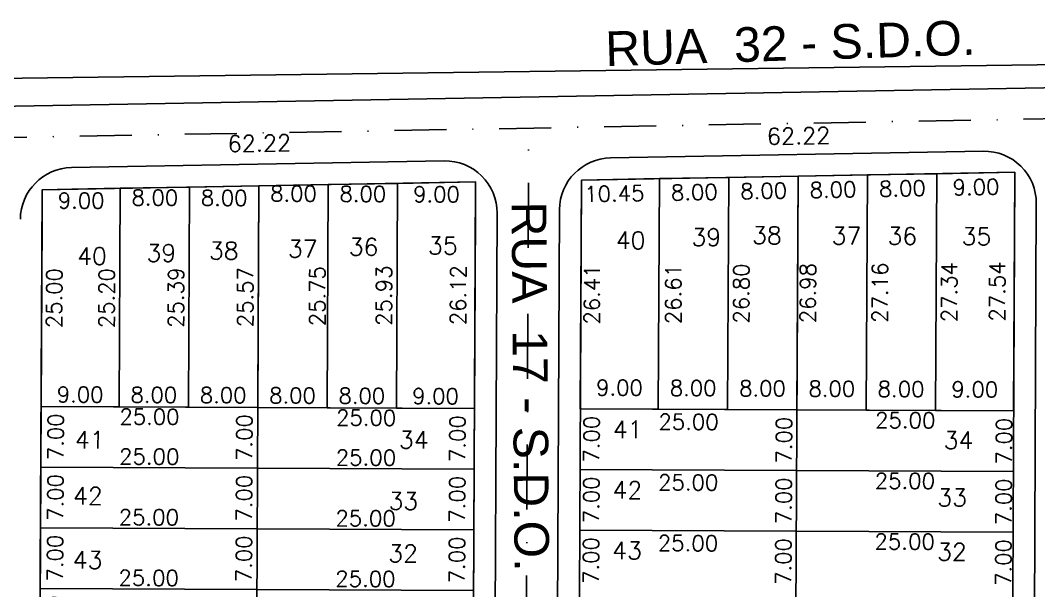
# Model space of a CAD drawing. Header units: millimetres. Extents: x -4430026 to 4783824, y 584 to 9593110.
# Drawn here: x 2615.9 to 2733.4, y 1906.4 to 1972.2 of the extents above; entities that cross this region are included whole.
import ezdxf
from ezdxf.enums import TextEntityAlignment as Align

# ---------------------------------------------------------------- set-up
doc = ezdxf.new("R2010")
doc.units = ezdxf.units.MM
doc.linetypes.add('DASHDOT', pattern=[1, 0.5, -0.25, 0, -0.25])
doc.linetypes.add('HIDDEN2', pattern=[0.1875, 0.125, -0.0625])
for name, color, linetype in [('boundary filipe', 6, 'Continuous'), ('BOUNDARY LOTES', 2, 'Continuous'), ('Calçada', 1, 'Continuous'), ('Cota', 8, 'Continuous'), ('COTAS', 8, 'Continuous'), ('Lotes', 2, 'Continuous'), ('Nomes de Ruas', 3, 'Continuous'), ('Numero de lotes', 5, 'Continuous'), ('POLIGONAL', 5, 'Continuous'), ('Projeção', 8, 'HIDDEN2'), ('QUADRA', 4, 'Continuous')]:
    doc.layers.add(name, color=color, linetype=linetype)
doc.styles.add('arcad1', font='romans.shx')
doc.styles.add('ARIAL', font='arial.ttf', dxfattribs={"height": 0.25})
doc.styles.add('ROMANS', font='romans.shx')
doc.dimstyles.new('BOLA100', dxfattribs={"dimscale": 0, "dimtxt": 1.9, "dimasz": 0.18, "dimexe": 0.18, "dimexo": 0.063, "dimgap": 0, "dimtad": 1, "dimzin": 4, "dimdsep": 46, "dimtxsty": 'ROMANS', "dimcen": 0.09, "dimse1": 1, "dimse2": 1, "dimsd1": 1, "dimsd2": 1, "dimclrt": 256, "dimaunit": 1, "dimadec": 4, "dimazin": 0, "dimtfac": 1.2, "dimtix": 1, "dimtmove": 2, "dimatfit": 3, "dimfxl": 1, "dimtvp": 2, "dimtolj": 1, "dimtzin": 4, "dimarcsym": 0})
doc.dimstyles.get("Standard").update_dxf_attribs({"dimtxt": 0.18, "dimasz": 0.18, "dimexe": 0.18, "dimexo": 0.0625, "dimgap": 0.09, "dimtad": 0, "dimtih": 1, "dimtoh": 1, "dimdec": 4, "dimzin": 0, "dimdsep": 46, "dimtxsty": 'Standard', "dimcen": 0.09, "dimadec": 0, "dimazin": 0, "dimtfac": 1, "dimtdec": 4, "dimtofl": 0, "dimtmove": 0, "dimatfit": 3, "dimfxl": 1, "dimtolj": 1, "dimtzin": 0, "dimarcsym": 0})

# ---------------------------------------------------------------- blocks, each defined once
blk = doc.blocks.new('*D14032')
at = {"layer": 'DEFPOINTS', "color": 0, "linetype": 'ByBlock'}
for p in [(2674.59, 1959.72), (2612.38, 1958.61), (2674.63, 1957.59)]:
    blk.add_point(p, dxfattribs=at)
at = {"layer": 'COTAS', "linetype": 'ByBlock', "insert": (2643.51, 1957.98), "char_height": 1.9, "attachment_point": 5, "rotation": 1.0279, "style": 'ROMANS'}
blk.add_mtext('\\A1;62.22', dxfattribs=at)
blk = doc.blocks.new('*D14033')
at = {"layer": 'DEFPOINTS', "color": 0, "linetype": 'ByBlock'}
for p in [(2736.79, 1960.84), (2674.59, 1959.72), (2736.84, 1958.44)]:
    blk.add_point(p, dxfattribs=at)
at = {"layer": 'COTAS', "linetype": 'ByBlock', "insert": (2705.72, 1958.83), "char_height": 1.9, "attachment_point": 5, "rotation": 1.0279, "style": 'ROMANS'}
blk.add_mtext('\\A1;62.22', dxfattribs=at)
blk = doc.blocks.new('*D14039')
at = {"layer": 'DEFPOINTS', "color": 0, "linetype": 'ByBlock'}
for p in [(2674.59, 1959.72), (2673.34, 1696.51), (2673.34, 1696.51)]:
    blk.add_point(p, dxfattribs=at)
at = {"layer": 'COTAS', "linetype": 'ByBlock', "insert": (2672.14, 1827.92), "char_height": 1.9, "attachment_point": 5, "rotation": 89.7286, "style": 'ROMANS'}
blk.add_mtext('\\A1;263.21', dxfattribs=at)
blk = doc.blocks.new('*D9147')
at = {"layer": 'DEFPOINTS', "color": 0}
for p in [(2668.23, 1906.38), (2669.88, 1906.37), (2668.2, 1899.38)]:
    blk.add_point(p, dxfattribs=at)
at = {"layer": 'Cota', "color": 41, "insert": (2666.26, 1902.89), "char_height": 1.8, "attachment_point": 5, "rotation": 89.7286, "style": 'ROMANS'}
blk.add_mtext('\\A1;7.00', dxfattribs=at)
blk = doc.blocks.new('*D9148')
at = {"layer": 'DEFPOINTS', "color": 0}
for p in [(2668.27, 1913.38), (2669.91, 1913.37), (2668.23, 1906.38)]:
    blk.add_point(p, dxfattribs=at)
at = {"layer": 'Cota', "color": 41, "insert": (2666.3, 1909.89), "char_height": 1.8, "attachment_point": 5, "rotation": 89.7286, "style": 'ROMANS'}
blk.add_mtext('\\A1;7.00', dxfattribs=at)
blk = doc.blocks.new('*D9149')
at = {"layer": 'DEFPOINTS', "color": 0}
for p in [(2668.3, 1920.38), (2669.95, 1920.37), (2668.27, 1913.38)]:
    blk.add_point(p, dxfattribs=at)
at = {"layer": 'Cota', "color": 41, "insert": (2666.33, 1916.89), "char_height": 1.8, "attachment_point": 5, "rotation": 89.7286, "style": 'ROMANS'}
blk.add_mtext('\\A1;7.00', dxfattribs=at)
blk = doc.blocks.new('*D9150')
at = {"layer": 'DEFPOINTS', "color": 0}
for p in [(2668.33, 1927.38), (2669.98, 1927.37), (2668.3, 1920.38)]:
    blk.add_point(p, dxfattribs=at)
at = {"layer": 'Cota', "color": 41, "insert": (2666.36, 1923.89), "char_height": 1.8, "attachment_point": 5, "rotation": 89.7286, "style": 'ROMANS'}
blk.add_mtext('\\A1;7.00', dxfattribs=at)
blk = doc.blocks.new('*D9151')
at = {"layer": 'DEFPOINTS', "color": 0}
for p in [(2668.02, 1953.51), (2670.1, 1953.5), (2668.33, 1927.38)]:
    blk.add_point(p, dxfattribs=at)
at = {"layer": 'Cota', "color": 41, "insert": (2666.44, 1940.45), "char_height": 1.8, "attachment_point": 5, "rotation": 89.7286, "style": 'ROMANS'}
blk.add_mtext('\\A1;26.12', dxfattribs=at)
blk = doc.blocks.new('*D9152')
at = {"layer": 'DEFPOINTS', "color": 0}
for p in [(2659.46, 1953.35), (2661.54, 1953.34), (2659.33, 1927.42)]:
    blk.add_point(p, dxfattribs=at)
at = {"layer": 'Cota', "color": 41, "insert": (2657.88, 1940.39), "char_height": 1.8, "attachment_point": 5, "rotation": 89.7286, "style": 'ROMANS'}
blk.add_mtext('\\A1;25.93', dxfattribs=at)
blk = doc.blocks.new('*D9153')
at = {"layer": 'DEFPOINTS', "color": 0}
for p in [(2651.46, 1953.21), (2653.86, 1953.2), (2651.33, 1927.46)]:
    blk.add_point(p, dxfattribs=at)
at = {"layer": 'Cota', "color": 41, "insert": (2650.2, 1940.34), "char_height": 1.8, "attachment_point": 5, "rotation": 89.7286, "style": 'ROMANS'}
blk.add_mtext('\\A1;25.75', dxfattribs=at)
blk = doc.blocks.new('*D9154')
at = {"layer": 'DEFPOINTS', "color": 0}
for p in [(2645.55, 1952.98), (2645.55, 1952.98), (2645.43, 1927.41)]:
    blk.add_point(p, dxfattribs=at)
at = {"layer": 'Cota', "color": 41, "insert": (2641.89, 1940.21), "char_height": 1.8, "attachment_point": 5, "rotation": 89.7286, "style": 'ROMANS'}
blk.add_mtext('\\A1;25.57', dxfattribs=at)
blk = doc.blocks.new('*D9155')
at = {"layer": 'DEFPOINTS', "color": 0}
for p in [(2637.55, 1952.83), (2637.55, 1952.83), (2637.43, 1927.45)]:
    blk.add_point(p, dxfattribs=at)
at = {"layer": 'Cota', "color": 41, "insert": (2633.89, 1940.16), "char_height": 1.8, "attachment_point": 5, "rotation": 89.7286, "style": 'ROMANS'}
blk.add_mtext('\\A1;25.39', dxfattribs=at)
blk = doc.blocks.new('*D9156')
at = {"layer": 'DEFPOINTS', "color": 0}
for p in [(2629.55, 1952.69), (2629.55, 1952.69), (2629.43, 1927.49)]:
    blk.add_point(p, dxfattribs=at)
at = {"layer": 'Cota', "color": 41, "insert": (2625.89, 1940.11), "char_height": 1.8, "attachment_point": 5, "rotation": 89.7286, "style": 'ROMANS'}
blk.add_mtext('\\A1;25.20', dxfattribs=at)
blk = doc.blocks.new('*D9157')
at = {"layer": 'DEFPOINTS', "color": 0}
for p in [(2620, 1952.61), (2623.5, 1952.59), (2619.88, 1927.61)]:
    blk.add_point(p, dxfattribs=at)
at = {"layer": 'Cota', "color": 41, "insert": (2619.84, 1940.11), "char_height": 1.8, "attachment_point": 5, "rotation": 89.7286, "style": 'ROMANS'}
blk.add_mtext('\\A1;25.00', dxfattribs=at)
blk = doc.blocks.new('*D9158')
at = {"layer": 'DEFPOINTS', "color": 0}
for p in [(2659.45, 1951.77), (2668.45, 1951.72), (2659.43, 1948.51)]:
    blk.add_point(p, dxfattribs=at)
at = {"layer": 'Cota', "color": 41, "insert": (2663.95, 1952.09), "char_height": 1.8, "attachment_point": 5, "rotation": 359.7286, "style": 'ROMANS'}
blk.add_mtext('\\A1;9.00', dxfattribs=at)
blk = doc.blocks.new('*D9159')
at = {"layer": 'DEFPOINTS', "color": 0}
for p in [(2659.45, 1951.77), (2651.44, 1949.87), (2651.43, 1948.55)]:
    blk.add_point(p, dxfattribs=at)
at = {"layer": 'Cota', "color": 41, "insert": (2655.45, 1952.13), "char_height": 1.8, "attachment_point": 5, "rotation": 359.7286, "style": 'ROMANS'}
blk.add_mtext('\\A1;8.00', dxfattribs=at)
blk = doc.blocks.new('*D9160')
at = {"layer": 'DEFPOINTS', "color": 0}
for p in [(2643.44, 1949.91), (2651.44, 1949.87), (2643.43, 1948.59)]:
    blk.add_point(p, dxfattribs=at)
at = {"layer": 'Cota', "color": 41, "insert": (2647.45, 1952.17), "char_height": 1.8, "attachment_point": 5, "rotation": 359.7286, "style": 'ROMANS'}
blk.add_mtext('\\A1;8.00', dxfattribs=at)
blk = doc.blocks.new('*D9161')
at = {"layer": 'DEFPOINTS', "color": 0}
for p in [(2635.44, 1949.4), (2643.44, 1949.36), (2635.43, 1948.09)]:
    blk.add_point(p, dxfattribs=at)
at = {"layer": 'Cota', "color": 41, "insert": (2639.45, 1951.67), "char_height": 1.8, "attachment_point": 5, "rotation": 359.7286, "style": 'ROMANS'}
blk.add_mtext('\\A1;8.00', dxfattribs=at)
blk = doc.blocks.new('*D9162')
at = {"layer": 'DEFPOINTS', "color": 0}
for p in [(2627.44, 1949.44), (2635.44, 1949.4), (2627.43, 1948.12)]:
    blk.add_point(p, dxfattribs=at)
at = {"layer": 'Cota', "color": 41, "insert": (2631.45, 1951.7), "char_height": 1.8, "attachment_point": 5, "rotation": 359.7286, "style": 'ROMANS'}
blk.add_mtext('\\A1;8.00', dxfattribs=at)
blk = doc.blocks.new('*D9163')
at = {"layer": 'DEFPOINTS', "color": 0}
for p in [(2627.44, 1949.05), (2618.43, 1948.27), (2618.43, 1947.78)]:
    blk.add_point(p, dxfattribs=at)
at = {"layer": 'Cota', "color": 41, "insert": (2622.95, 1951.36), "char_height": 1.8, "attachment_point": 5, "rotation": 359.7286, "style": 'ROMANS'}
blk.add_mtext('\\A1;9.00', dxfattribs=at)
blk = doc.blocks.new('*D9164')
at = {"layer": 'DEFPOINTS', "color": 0}
for p in [(2618.33, 1927.62), (2627.33, 1927.57), (2627.32, 1925.36)]:
    blk.add_point(p, dxfattribs=at)
at = {"layer": 'Cota', "color": 41, "insert": (2622.84, 1928.98), "char_height": 1.8, "attachment_point": 5, "rotation": 359.7286, "style": 'ROMANS'}
blk.add_mtext('\\A1;9.00', dxfattribs=at)
blk = doc.blocks.new('*D9165')
at = {"layer": 'DEFPOINTS', "color": 0}
for p in [(2627.33, 1927.57), (2635.33, 1927.54), (2635.32, 1925.33)]:
    blk.add_point(p, dxfattribs=at)
at = {"layer": 'Cota', "color": 41, "insert": (2631.34, 1928.94), "char_height": 1.8, "attachment_point": 5, "rotation": 359.7286, "style": 'ROMANS'}
blk.add_mtext('\\A1;8.00', dxfattribs=at)
blk = doc.blocks.new('*D9166')
at = {"layer": 'DEFPOINTS', "color": 0}
for p in [(2635.33, 1927.54), (2643.33, 1927.5), (2643.32, 1925.29)]:
    blk.add_point(p, dxfattribs=at)
at = {"layer": 'Cota', "color": 41, "insert": (2639.34, 1928.91), "char_height": 1.8, "attachment_point": 5, "rotation": 359.7286, "style": 'ROMANS'}
blk.add_mtext('\\A1;8.00', dxfattribs=at)
blk = doc.blocks.new('*D9167')
at = {"layer": 'DEFPOINTS', "color": 0}
for p in [(2643.33, 1927.5), (2651.33, 1927.46), (2651.32, 1925.25)]:
    blk.add_point(p, dxfattribs=at)
at = {"layer": 'Cota', "color": 41, "insert": (2647.34, 1928.87), "char_height": 1.8, "attachment_point": 5, "rotation": 359.7286, "style": 'ROMANS'}
blk.add_mtext('\\A1;8.00', dxfattribs=at)
blk = doc.blocks.new('*D9168')
at = {"layer": 'DEFPOINTS', "color": 0}
for p in [(2651.33, 1927.46), (2659.33, 1927.42), (2659.32, 1925.21)]:
    blk.add_point(p, dxfattribs=at)
at = {"layer": 'Cota', "color": 41, "insert": (2655.34, 1928.83), "char_height": 1.8, "attachment_point": 5, "rotation": 359.7286, "style": 'ROMANS'}
blk.add_mtext('\\A1;8.00', dxfattribs=at)
blk = doc.blocks.new('*D9169')
at = {"layer": 'DEFPOINTS', "color": 0}
for p in [(2659.33, 1927.42), (2668.33, 1927.38), (2668.32, 1925.17)]:
    blk.add_point(p, dxfattribs=at)
at = {"layer": 'Cota', "color": 41, "insert": (2663.84, 1928.79), "char_height": 1.8, "attachment_point": 5, "rotation": 359.7286, "style": 'ROMANS'}
blk.add_mtext('\\A1;9.00', dxfattribs=at)
blk = doc.blocks.new('*D9170')
at = {"layer": 'DEFPOINTS', "color": 0}
for p in [(2618.33, 1927.62), (2643.33, 1927.5), (2643.31, 1922.76)]:
    blk.add_point(p, dxfattribs=at)
at = {"layer": 'Cota', "color": 41, "insert": (2630.83, 1926.42), "char_height": 1.8, "attachment_point": 5, "rotation": 359.7286, "style": 'ROMANS'}
blk.add_mtext('\\A1;25.00', dxfattribs=at)
blk = doc.blocks.new('*D9171')
at = {"layer": 'DEFPOINTS', "color": 0}
for p in [(2643.33, 1927.5), (2668.33, 1927.38), (2668.31, 1922.64)]:
    blk.add_point(p, dxfattribs=at)
at = {"layer": 'Cota', "color": 41, "insert": (2655.83, 1926.3), "char_height": 1.8, "attachment_point": 5, "rotation": 359.7286, "style": 'ROMANS'}
blk.add_mtext('\\A1;25.00', dxfattribs=at)
blk = doc.blocks.new('*D9172')
at = {"layer": 'DEFPOINTS', "color": 0}
for p in [(2618.33, 1927.62), (2618.3, 1920.62), (2623.59, 1920.59)]:
    blk.add_point(p, dxfattribs=at)
at = {"layer": 'Cota', "color": 41, "insert": (2620.01, 1924.11), "char_height": 1.8, "attachment_point": 5, "rotation": 89.7286, "style": 'ROMANS'}
blk.add_mtext('\\A1;7.00', dxfattribs=at)
blk = doc.blocks.new('*D9173')
at = {"layer": 'DEFPOINTS', "color": 0}
for p in [(2618.3, 1920.62), (2618.27, 1913.62), (2623.56, 1913.59)]:
    blk.add_point(p, dxfattribs=at)
at = {"layer": 'Cota', "color": 41, "insert": (2619.98, 1917.11), "char_height": 1.8, "attachment_point": 5, "rotation": 89.7286, "style": 'ROMANS'}
blk.add_mtext('\\A1;7.00', dxfattribs=at)
blk = doc.blocks.new('*D9174')
at = {"layer": 'DEFPOINTS', "color": 0}
for p in [(2618.27, 1913.62), (2618.23, 1906.62), (2623.53, 1906.59)]:
    blk.add_point(p, dxfattribs=at)
at = {"layer": 'Cota', "color": 41, "insert": (2619.94, 1910.11), "char_height": 1.8, "attachment_point": 5, "rotation": 89.7286, "style": 'ROMANS'}
blk.add_mtext('\\A1;7.00', dxfattribs=at)
blk = doc.blocks.new('*D9175')
at = {"layer": 'DEFPOINTS', "color": 0}
for p in [(2618.23, 1906.62), (2618.2, 1899.62), (2623.49, 1899.59)]:
    blk.add_point(p, dxfattribs=at)
at = {"layer": 'Cota', "color": 41, "insert": (2619.91, 1903.11), "char_height": 1.8, "attachment_point": 5, "rotation": 89.7286, "style": 'ROMANS'}
blk.add_mtext('\\A1;7.00', dxfattribs=at)
blk = doc.blocks.new('*D12622')
at = {"layer": 'DEFPOINTS', "color": 0}
for p in [(2643.23, 1906.5), (2645.3, 1906.49), (2643.2, 1899.5)]:
    blk.add_point(p, dxfattribs=at)
at = {"layer": 'Cota', "color": 41, "insert": (2641.68, 1903.01), "char_height": 1.8, "attachment_point": 5, "rotation": 89.7286, "style": 'ROMANS'}
blk.add_mtext('\\A1;7.00', dxfattribs=at)
blk = doc.blocks.new('*D12623')
at = {"layer": 'DEFPOINTS', "color": 0}
for p in [(2643.23, 1906.5), (2668.23, 1906.38), (2643.22, 1904.16)]:
    blk.add_point(p, dxfattribs=at)
at = {"layer": 'Cota', "color": 41, "insert": (2655.74, 1907.7), "char_height": 1.8, "attachment_point": 5, "rotation": 359.7286, "style": 'ROMANS'}
blk.add_mtext('\\A1;25.00', dxfattribs=at)
blk = doc.blocks.new('*D12624')
at = {"layer": 'DEFPOINTS', "color": 0}
for p in [(2618.23, 1906.62), (2643.23, 1906.5), (2643.22, 1904.16)]:
    blk.add_point(p, dxfattribs=at)
at = {"layer": 'Cota', "color": 41, "insert": (2630.74, 1907.82), "char_height": 1.8, "attachment_point": 5, "rotation": 359.7286, "style": 'ROMANS'}
blk.add_mtext('\\A1;25.00', dxfattribs=at)
blk = doc.blocks.new('*D12625')
at = {"layer": 'DEFPOINTS', "color": 0}
for p in [(2643.27, 1913.5), (2645.33, 1913.49), (2643.23, 1906.5)]:
    blk.add_point(p, dxfattribs=at)
at = {"layer": 'Cota', "color": 41, "insert": (2641.72, 1910.01), "char_height": 1.8, "attachment_point": 5, "rotation": 89.7286, "style": 'ROMANS'}
blk.add_mtext('\\A1;7.00', dxfattribs=at)
blk = doc.blocks.new('*D12626')
at = {"layer": 'DEFPOINTS', "color": 0}
for p in [(2643.27, 1913.5), (2668.27, 1913.38), (2643.26, 1911.16)]:
    blk.add_point(p, dxfattribs=at)
at = {"layer": 'Cota', "color": 41, "insert": (2655.77, 1914.7), "char_height": 1.8, "attachment_point": 5, "rotation": 359.7286, "style": 'ROMANS'}
blk.add_mtext('\\A1;25.00', dxfattribs=at)
blk = doc.blocks.new('*D12627')
at = {"layer": 'DEFPOINTS', "color": 0}
for p in [(2618.27, 1913.62), (2643.27, 1913.5), (2643.26, 1911.16)]:
    blk.add_point(p, dxfattribs=at)
at = {"layer": 'Cota', "color": 41, "insert": (2630.77, 1914.82), "char_height": 1.8, "attachment_point": 5, "rotation": 359.7286, "style": 'ROMANS'}
blk.add_mtext('\\A1;25.00', dxfattribs=at)
blk = doc.blocks.new('*D12628')
at = {"layer": 'DEFPOINTS', "color": 0}
for p in [(2643.3, 1920.5), (2645.37, 1920.49), (2643.27, 1913.5)]:
    blk.add_point(p, dxfattribs=at)
at = {"layer": 'Cota', "color": 41, "insert": (2641.75, 1917.01), "char_height": 1.8, "attachment_point": 5, "rotation": 89.7286, "style": 'ROMANS'}
blk.add_mtext('\\A1;7.00', dxfattribs=at)
blk = doc.blocks.new('*D12629')
at = {"layer": 'DEFPOINTS', "color": 0}
for p in [(2643.3, 1920.5), (2668.3, 1920.38), (2643.29, 1918.16)]:
    blk.add_point(p, dxfattribs=at)
at = {"layer": 'Cota', "color": 41, "insert": (2655.81, 1921.7), "char_height": 1.8, "attachment_point": 5, "rotation": 359.7286, "style": 'ROMANS'}
blk.add_mtext('\\A1;25.00', dxfattribs=at)
blk = doc.blocks.new('*D12630')
at = {"layer": 'DEFPOINTS', "color": 0}
for p in [(2618.3, 1920.62), (2643.3, 1920.5), (2643.29, 1918.16)]:
    blk.add_point(p, dxfattribs=at)
at = {"layer": 'Cota', "color": 41, "insert": (2630.81, 1921.82), "char_height": 1.8, "attachment_point": 5, "rotation": 359.7286, "style": 'ROMANS'}
blk.add_mtext('\\A1;25.00', dxfattribs=at)
blk = doc.blocks.new('*D12631')
at = {"layer": 'DEFPOINTS', "color": 0}
for p in [(2643.33, 1927.5), (2645.4, 1927.49), (2643.3, 1920.5)]:
    blk.add_point(p, dxfattribs=at)
at = {"layer": 'Cota', "color": 41, "insert": (2641.78, 1924.01), "char_height": 1.8, "attachment_point": 5, "rotation": 89.7286, "style": 'ROMANS'}
blk.add_mtext('\\A1;7.00', dxfattribs=at)
blk = doc.blocks.new('*D12779')
at = {"layer": 'DEFPOINTS', "color": 0}
for p in [(2680.47, 1913.32), (2705.47, 1913.2), (2705.44, 1908.17)]:
    blk.add_point(p, dxfattribs=at)
at = {"layer": 'Cota', "color": 41, "insert": (2692.96, 1911.83), "char_height": 1.8, "attachment_point": 5, "rotation": 359.7286, "style": 'ROMANS'}
blk.add_mtext('\\A1;25.00', dxfattribs=at)
blk = doc.blocks.new('*D12780')
at = {"layer": 'DEFPOINTS', "color": 0}
for p in [(2705.47, 1913.2), (2730.47, 1913.09), (2705.44, 1908.47)]:
    blk.add_point(p, dxfattribs=at)
at = {"layer": 'Cota', "color": 41, "insert": (2717.96, 1912.01), "char_height": 1.8, "attachment_point": 5, "rotation": 359.7286, "style": 'ROMANS'}
blk.add_mtext('\\A1;25.00', dxfattribs=at)
blk = doc.blocks.new('*D12781')
at = {"layer": 'DEFPOINTS', "color": 0}
for p in [(2680.47, 1913.32), (2685.38, 1913.3), (2680.43, 1906.32)]:
    blk.add_point(p, dxfattribs=at)
at = {"layer": 'Cota', "color": 41, "insert": (2681.77, 1909.82), "char_height": 1.8, "attachment_point": 5, "rotation": 89.7286, "style": 'ROMANS'}
blk.add_mtext('\\A1;7.00', dxfattribs=at)
blk = doc.blocks.new('*D12782')
at = {"layer": 'DEFPOINTS', "color": 0}
for p in [(2701.77, 1913.22), (2701.74, 1906.22), (2707.55, 1906.19)]:
    blk.add_point(p, dxfattribs=at)
at = {"layer": 'Cota', "color": 41, "insert": (2703.96, 1909.71), "char_height": 1.8, "attachment_point": 5, "rotation": 89.7286, "style": 'ROMANS'}
blk.add_mtext('\\A1;7.00', dxfattribs=at)
blk = doc.blocks.new('*D12783')
at = {"layer": 'DEFPOINTS', "color": 0}
for p in [(2728.14, 1913.1), (2728.11, 1906.1), (2732.93, 1906.07)]:
    blk.add_point(p, dxfattribs=at)
at = {"layer": 'Cota', "color": 41, "insert": (2729.35, 1909.59), "char_height": 1.8, "attachment_point": 5, "rotation": 89.7286, "style": 'ROMANS'}
blk.add_mtext('\\A1;7.00', dxfattribs=at)
blk = doc.blocks.new('*D12784')
at = {"layer": 'DEFPOINTS', "color": 0}
for p in [(2680.5, 1920.32), (2705.5, 1920.2), (2705.48, 1915.17)]:
    blk.add_point(p, dxfattribs=at)
at = {"layer": 'Cota', "color": 41, "insert": (2692.99, 1918.83), "char_height": 1.8, "attachment_point": 5, "rotation": 359.7286, "style": 'ROMANS'}
blk.add_mtext('\\A1;25.00', dxfattribs=at)
blk = doc.blocks.new('*D12785')
at = {"layer": 'DEFPOINTS', "color": 0}
for p in [(2705.5, 1920.2), (2730.5, 1920.09), (2705.48, 1915.47)]:
    blk.add_point(p, dxfattribs=at)
at = {"layer": 'Cota', "color": 41, "insert": (2717.99, 1919.01), "char_height": 1.8, "attachment_point": 5, "rotation": 359.7286, "style": 'ROMANS'}
blk.add_mtext('\\A1;25.00', dxfattribs=at)
blk = doc.blocks.new('*D12786')
at = {"layer": 'DEFPOINTS', "color": 0}
for p in [(2680.5, 1920.32), (2685.42, 1920.3), (2680.47, 1913.32)]:
    blk.add_point(p, dxfattribs=at)
at = {"layer": 'Cota', "color": 41, "insert": (2681.8, 1916.82), "char_height": 1.8, "attachment_point": 5, "rotation": 89.7286, "style": 'ROMANS'}
blk.add_mtext('\\A1;7.00', dxfattribs=at)
blk = doc.blocks.new('*D12787')
at = {"layer": 'DEFPOINTS', "color": 0}
for p in [(2701.8, 1920.22), (2701.77, 1913.22), (2707.58, 1913.19)]:
    blk.add_point(p, dxfattribs=at)
at = {"layer": 'Cota', "color": 41, "insert": (2704, 1916.71), "char_height": 1.8, "attachment_point": 5, "rotation": 89.7286, "style": 'ROMANS'}
blk.add_mtext('\\A1;7.00', dxfattribs=at)
blk = doc.blocks.new('*D12788')
at = {"layer": 'DEFPOINTS', "color": 0}
for p in [(2728.17, 1920.1), (2728.14, 1913.1), (2732.97, 1913.07)]:
    blk.add_point(p, dxfattribs=at)
at = {"layer": 'Cota', "color": 41, "insert": (2729.38, 1916.59), "char_height": 1.8, "attachment_point": 5, "rotation": 89.7286, "style": 'ROMANS'}
blk.add_mtext('\\A1;7.00', dxfattribs=at)
blk = doc.blocks.new('*D12789')
at = {"layer": 'DEFPOINTS', "color": 0}
for p in [(2680.53, 1927.32), (2705.53, 1927.2), (2705.51, 1922.17)]:
    blk.add_point(p, dxfattribs=at)
at = {"layer": 'Cota', "color": 41, "insert": (2693.03, 1925.83), "char_height": 1.8, "attachment_point": 5, "rotation": 359.7286, "style": 'ROMANS'}
blk.add_mtext('\\A1;25.00', dxfattribs=at)
blk = doc.blocks.new('*D12790')
at = {"layer": 'DEFPOINTS', "color": 0}
for p in [(2705.53, 1927.2), (2730.53, 1927.09), (2705.51, 1922.47)]:
    blk.add_point(p, dxfattribs=at)
at = {"layer": 'Cota', "color": 41, "insert": (2718.03, 1926.01), "char_height": 1.8, "attachment_point": 5, "rotation": 359.7286, "style": 'ROMANS'}
blk.add_mtext('\\A1;25.00', dxfattribs=at)
blk = doc.blocks.new('*D12791')
at = {"layer": 'DEFPOINTS', "color": 0}
for p in [(2680.53, 1927.32), (2685.45, 1927.3), (2680.5, 1920.32)]:
    blk.add_point(p, dxfattribs=at)
at = {"layer": 'Cota', "color": 41, "insert": (2681.83, 1923.82), "char_height": 1.8, "attachment_point": 5, "rotation": 89.7286, "style": 'ROMANS'}
blk.add_mtext('\\A1;7.00', dxfattribs=at)
blk = doc.blocks.new('*D12792')
at = {"layer": 'DEFPOINTS', "color": 0}
for p in [(2701.84, 1927.22), (2701.8, 1920.22), (2707.61, 1920.19)]:
    blk.add_point(p, dxfattribs=at)
at = {"layer": 'Cota', "color": 41, "insert": (2704.03, 1923.71), "char_height": 1.8, "attachment_point": 5, "rotation": 89.7286, "style": 'ROMANS'}
blk.add_mtext('\\A1;7.00', dxfattribs=at)
blk = doc.blocks.new('*D12793')
at = {"layer": 'DEFPOINTS', "color": 0}
for p in [(2728.21, 1927.1), (2728.17, 1920.1), (2733, 1920.07)]:
    blk.add_point(p, dxfattribs=at)
at = {"layer": 'Cota', "color": 41, "insert": (2729.42, 1923.59), "char_height": 1.8, "attachment_point": 5, "rotation": 89.7286, "style": 'ROMANS'}
blk.add_mtext('\\A1;7.00', dxfattribs=at)
blk = doc.blocks.new('*D12794')
at = {"layer": 'DEFPOINTS', "color": 0}
for p in [(2721.66, 1954.47), (2730.66, 1954.63), (2721.76, 1949.24)]:
    blk.add_point(p, dxfattribs=at)
at = {"layer": 'Cota', "color": 41, "insert": (2726.19, 1952.92), "char_height": 1.8, "attachment_point": 5, "rotation": 1.0279, "style": 'ROMANS'}
blk.add_mtext('\\A1;9.00', dxfattribs=at)
blk = doc.blocks.new('*D12795')
at = {"layer": 'DEFPOINTS', "color": 0}
for p in [(2713.66, 1954.32), (2721.66, 1954.47), (2713.76, 1949.09)]:
    blk.add_point(p, dxfattribs=at)
at = {"layer": 'Cota', "color": 41, "insert": (2717.69, 1952.76), "char_height": 1.8, "attachment_point": 5, "rotation": 1.0279, "style": 'ROMANS'}
blk.add_mtext('\\A1;8.00', dxfattribs=at)
blk = doc.blocks.new('*D12796')
at = {"layer": 'DEFPOINTS', "color": 0}
for p in [(2705.66, 1954.18), (2713.66, 1954.32), (2705.76, 1948.95)]:
    blk.add_point(p, dxfattribs=at)
at = {"layer": 'Cota', "color": 41, "insert": (2709.69, 1952.62), "char_height": 1.8, "attachment_point": 5, "rotation": 1.0279, "style": 'ROMANS'}
blk.add_mtext('\\A1;8.00', dxfattribs=at)
blk = doc.blocks.new('*D12797')
at = {"layer": 'DEFPOINTS', "color": 0}
for p in [(2697.66, 1954.04), (2705.66, 1954.18), (2697.75, 1948.81)]:
    blk.add_point(p, dxfattribs=at)
at = {"layer": 'Cota', "color": 41, "insert": (2701.69, 1952.48), "char_height": 1.8, "attachment_point": 5, "rotation": 1.0279, "style": 'ROMANS'}
blk.add_mtext('\\A1;8.00', dxfattribs=at)
blk = doc.blocks.new('*D12798')
at = {"layer": 'DEFPOINTS', "color": 0}
for p in [(2689.66, 1953.89), (2697.66, 1954.04), (2689.75, 1948.66)]:
    blk.add_point(p, dxfattribs=at)
at = {"layer": 'Cota', "color": 41, "insert": (2693.69, 1952.33), "char_height": 1.8, "attachment_point": 5, "rotation": 1.0279, "style": 'ROMANS'}
blk.add_mtext('\\A1;8.00', dxfattribs=at)
blk = doc.blocks.new('*D12799')
at = {"layer": 'DEFPOINTS', "color": 0}
for p in [(2679.21, 1953.71), (2689.66, 1953.89), (2679.3, 1948.47)]:
    blk.add_point(p, dxfattribs=at)
at = {"layer": 'Cota', "color": 41, "insert": (2684.46, 1952.17), "char_height": 1.8, "attachment_point": 5, "rotation": 1.0279, "style": 'ROMANS'}
blk.add_mtext('\\A1;10.45', dxfattribs=at)
blk = doc.blocks.new('*D12800')
at = {"layer": 'DEFPOINTS', "color": 0}
for p in [(2697.53, 1927.24), (2705.53, 1927.2), (2697.53, 1926.11)]:
    blk.add_point(p, dxfattribs=at)
at = {"layer": 'Cota', "color": 41, "insert": (2701.55, 1929.69), "char_height": 1.8, "attachment_point": 5, "rotation": 359.7286, "style": 'ROMANS'}
blk.add_mtext('\\A1;8.00', dxfattribs=at)
blk = doc.blocks.new('*D12801')
at = {"layer": 'DEFPOINTS', "color": 0}
for p in [(2689.53, 1927.28), (2697.53, 1927.24), (2689.53, 1926.15)]:
    blk.add_point(p, dxfattribs=at)
at = {"layer": 'Cota', "color": 41, "insert": (2693.55, 1929.73), "char_height": 1.8, "attachment_point": 5, "rotation": 359.7286, "style": 'ROMANS'}
blk.add_mtext('\\A1;8.00', dxfattribs=at)
blk = doc.blocks.new('*D12802')
at = {"layer": 'DEFPOINTS', "color": 0}
for p in [(2680.53, 1927.32), (2689.53, 1927.28), (2680.53, 1926.19)]:
    blk.add_point(p, dxfattribs=at)
at = {"layer": 'Cota', "color": 41, "insert": (2685.05, 1929.77), "char_height": 1.8, "attachment_point": 5, "rotation": 359.7286, "style": 'ROMANS'}
blk.add_mtext('\\A1;9.00', dxfattribs=at)
blk = doc.blocks.new('*D12803')
at = {"layer": 'DEFPOINTS', "color": 0}
for p in [(2680.66, 1953.73), (2685.53, 1953.71), (2680.53, 1927.32)]:
    blk.add_point(p, dxfattribs=at)
at = {"layer": 'Cota', "color": 41, "insert": (2681.87, 1940.52), "char_height": 1.8, "attachment_point": 5, "rotation": 89.7286, "style": 'ROMANS'}
blk.add_mtext('\\A1;26.41', dxfattribs=at)
blk = doc.blocks.new('*D12804')
at = {"layer": 'DEFPOINTS', "color": 0}
for p in [(2689.66, 1953.89), (2694.94, 1953.87), (2689.53, 1927.28)]:
    blk.add_point(p, dxfattribs=at)
at = {"layer": 'Cota', "color": 41, "insert": (2691.27, 1940.58), "char_height": 1.8, "attachment_point": 5, "rotation": 89.7286, "style": 'ROMANS'}
blk.add_mtext('\\A1;26.61', dxfattribs=at)
blk = doc.blocks.new('*D12805')
at = {"layer": 'DEFPOINTS', "color": 0}
for p in [(2697.66, 1954.04), (2702.78, 1954.01), (2697.53, 1927.24)]:
    blk.add_point(p, dxfattribs=at)
at = {"layer": 'Cota', "color": 41, "insert": (2699.11, 1940.63), "char_height": 1.8, "attachment_point": 5, "rotation": 89.7286, "style": 'ROMANS'}
blk.add_mtext('\\A1;26.80', dxfattribs=at)
blk = doc.blocks.new('*D12806')
at = {"layer": 'DEFPOINTS', "color": 0}
for p in [(2721.66, 1954.47), (2726.76, 1954.44), (2721.53, 1927.13)]:
    blk.add_point(p, dxfattribs=at)
at = {"layer": 'Cota', "color": 41, "insert": (2723.1, 1940.79), "char_height": 1.8, "attachment_point": 5, "rotation": 89.7286, "style": 'ROMANS'}
blk.add_mtext('\\A1;27.34', dxfattribs=at)
blk = doc.blocks.new('*D12807')
at = {"layer": 'DEFPOINTS', "color": 0}
for p in [(2713.66, 1954.32), (2718.77, 1954.3), (2713.53, 1927.17)]:
    blk.add_point(p, dxfattribs=at)
at = {"layer": 'Cota', "color": 41, "insert": (2715.1, 1940.74), "char_height": 1.8, "attachment_point": 5, "rotation": 89.7286, "style": 'ROMANS'}
blk.add_mtext('\\A1;27.16', dxfattribs=at)
blk = doc.blocks.new('*D12808')
at = {"layer": 'DEFPOINTS', "color": 0}
for p in [(2705.66, 1954.18), (2710.46, 1954.16), (2705.53, 1927.2)]:
    blk.add_point(p, dxfattribs=at)
at = {"layer": 'Cota', "color": 41, "insert": (2706.79, 1940.69), "char_height": 1.8, "attachment_point": 5, "rotation": 89.7286, "style": 'ROMANS'}
blk.add_mtext('\\A1;26.98', dxfattribs=at)
blk = doc.blocks.new('*D9548')
at = {"layer": 'DEFPOINTS', "color": 0}
for p in [(2730.66, 1954.63), (2730.53, 1927.09), (2732.17, 1927.08)]:
    blk.add_point(p, dxfattribs=at)
at = {"layer": 'Lotes', "color": 41, "insert": (2728.64, 1940.87), "char_height": 1.8, "attachment_point": 5, "rotation": 89.7286, "style": 'ROMANS'}
blk.add_mtext('\\A1;27.54', dxfattribs=at)
blk = doc.blocks.new('*D9549')
at = {"layer": 'DEFPOINTS', "color": 0}
for p in [(2713.53, 1927.17), (2721.53, 1927.13), (2713.53, 1926.03)]:
    blk.add_point(p, dxfattribs=at)
at = {"layer": 'Cota', "color": 41, "insert": (2717.54, 1929.61), "char_height": 1.8, "attachment_point": 5, "rotation": 359.7286, "style": 'ROMANS'}
blk.add_mtext('\\A1;8.00', dxfattribs=at)
blk = doc.blocks.new('*D9550')
at = {"layer": 'DEFPOINTS', "color": 0}
for p in [(2705.53, 1927.2), (2713.53, 1927.17), (2705.53, 1926.07)]:
    blk.add_point(p, dxfattribs=at)
at = {"layer": 'Cota', "color": 41, "insert": (2709.55, 1929.65), "char_height": 1.8, "attachment_point": 5, "rotation": 359.7286, "style": 'ROMANS'}
blk.add_mtext('\\A1;8.00', dxfattribs=at)
blk = doc.blocks.new('*D9551')
at = {"layer": 'DEFPOINTS', "color": 0}
for p in [(2721.53, 1927.13), (2730.53, 1927.09), (2721.53, 1925.99)]:
    blk.add_point(p, dxfattribs=at)
at = {"layer": 'Cota', "color": 41, "insert": (2726.04, 1929.57), "char_height": 1.8, "attachment_point": 5, "rotation": 359.7286, "style": 'ROMANS'}
blk.add_mtext('\\A1;9.00', dxfattribs=at)

msp = doc.modelspace()

# ---------------------------------------------------------------- linework, layer by layer
at = {"layer": 'boundary filipe', "elevation": 2.439}
msp.add_lwpolyline([(2668.458, 1953.514), (2618.453, 1952.616), (2617.198, 1710.921), (2667.292, 1707.389), (2668.458, 1953.514)], dxfattribs=at)
at = {"layer": 'boundary filipe', "linetype": 'ByBlock', "elevation": 2.439}
msp.add_lwpolyline([(2667.299, 1708.94), (2668.458, 1953.514), (2618.453, 1952.616), (2617.315, 1712.464)], dxfattribs=at)
at = {"layer": 'BOUNDARY LOTES', "elevation": 2.439}
for points in [[(2680.659, 1953.732), (2689.66, 1953.894), (2689.534, 1927.279), (2680.534, 1927.322), (2680.659, 1953.732)], [(2689.66, 1953.894), (2697.66, 1954.038), (2697.533, 1927.241), (2689.534, 1927.279), (2689.66, 1953.894)], [(2697.66, 1954.038), (2705.661, 1954.181), (2705.533, 1927.204), (2697.533, 1927.241), (2697.66, 1954.038)], [(2705.661, 1954.181), (2713.662, 1954.325), (2713.533, 1927.166), (2705.533, 1927.204), (2705.661, 1954.181)], [(2713.662, 1954.325), (2721.663, 1954.468), (2721.533, 1927.128), (2713.533, 1927.166), (2713.662, 1954.325)], [(2721.663, 1954.468), (2730.664, 1954.63), (2730.533, 1927.085), (2721.533, 1927.128), (2721.663, 1954.468)], [(2618.453, 1952.616), (2618.334, 1927.617), (2627.334, 1927.574), (2627.454, 1952.778), (2618.453, 1952.616)], [(2627.454, 1952.778), (2635.454, 1952.921), (2635.334, 1927.536), (2627.334, 1927.574), (2627.454, 1952.778)], [(2635.454, 1952.921), (2643.455, 1953.065), (2643.334, 1927.498), (2635.334, 1927.536), (2635.454, 1952.921)], [(2643.455, 1953.065), (2651.456, 1953.208), (2651.334, 1927.46), (2643.334, 1927.498), (2643.455, 1953.065)], [(2651.456, 1953.208), (2659.457, 1953.352), (2659.334, 1927.422), (2651.334, 1927.46), (2651.456, 1953.208)], [(2659.457, 1953.352), (2668.458, 1953.514), (2668.334, 1927.38), (2659.334, 1927.422), (2659.457, 1953.352)]]:
    msp.add_lwpolyline(points, dxfattribs=at)
for points in [[(2627.454, 1952.778), (2621.874, 1952.678), (2618.453, 1952.616), (2618.437, 1949.195), (2618.334, 1927.617), (2627.334, 1927.574)], [(2635.454, 1952.921), (2627.454, 1952.778), (2627.334, 1927.574), (2635.334, 1927.536)], [(2643.455, 1953.065), (2635.454, 1952.921), (2635.334, 1927.536), (2643.334, 1927.498)], [(2651.456, 1953.208), (2643.455, 1953.065), (2643.334, 1927.498), (2651.334, 1927.46)], [(2659.457, 1953.352), (2651.456, 1953.208), (2651.334, 1927.46), (2659.334, 1927.422)], [(2668.441, 1949.933), (2668.458, 1953.514), (2664.878, 1953.449), (2659.457, 1953.352), (2659.334, 1927.422), (2668.334, 1927.38)]]:
    msp.add_lwpolyline(points, close=True, dxfattribs=at)
at = {"layer": 'Calçada'}
for p, q in [((3074.748, 1970.505, 2.439), (1674.495, 1945.381, 2.439)), ((2727.039, 1957.065, 2.439), (2684.035, 1956.293, 2.439)), ((2664.833, 1955.949, 2.439), (2621.829, 1955.177, 2.439)), ((2677.004, 1709.952, 2.439), (2678.143, 1950.323, 2.439)), ((2731.993, 1707.566, 2.439), (2733.147, 1951.038, 2.439)), ((2669.809, 1711.092, 2.439), (2670.941, 1949.921, 2.439))]:
    msp.add_line(p, q, dxfattribs=at)
for centre, start, end in [((2684.143, 1950.294, 2.439), 91.02791, 179.72858), ((2727.147, 1951.066, 2.439), 359.72858, 91.02791), ((2621.937, 1949.178, 2.439), 91.02791, 179.72858), ((2664.941, 1949.95, 2.439), 359.72858, 91.02791)]:
    msp.add_arc(centre, 6, start, end, dxfattribs=at)
at = {"layer": 'Lotes'}
for p, q in [((2689.534, 1927.279, 2.439), (2689.66, 1953.894, 2.439)), ((2697.533, 1927.241, 2.439), (2697.66, 1954.038, 2.439)), ((2704.482, 1705.194, 2.439), (2705.661, 1954.181, 2.439)), ((2713.533, 1927.166, 2.439), (2713.662, 1954.325, 2.439)), ((2721.533, 1927.128, 2.439), (2721.663, 1954.468, 2.439)), ((2627.334, 1927.574, 2.439), (2627.454, 1952.778, 2.439)), ((2635.334, 1927.536, 2.439), (2635.454, 1952.921, 2.439)), ((2642.299, 1709.069, 2.439), (2643.455, 1953.065, 2.439)), ((2651.334, 1927.46, 2.439), (2651.456, 1953.208, 2.439)), ((2659.334, 1927.422, 2.439), (2659.457, 1953.352, 2.439)), ((2618.334, 1927.617, 2.439), (2668.334, 1927.38, 2.439)), ((2618.334, 1927.617, 2.439), (2668.334, 1927.38, 2.439)), ((2680.534, 1927.322, 2.439), (2730.533, 1927.085, 2.439)), ((2618.301, 1920.617, 2.439), (2668.301, 1920.38, 2.439)), ((2680.501, 1920.322, 2.439), (2730.5, 1920.085, 2.439)), ((2618.268, 1913.617, 2.439), (2668.267, 1913.38, 2.439)), ((2680.467, 1913.322, 2.439), (2730.467, 1913.085, 2.439)), ((2618.235, 1906.617, 2.439), (2668.234, 1906.38, 2.439))]:
    msp.add_line(p, q, dxfattribs=at)
at = {"layer": 'POLIGONAL', "linetype": 'ByBlock'}
msp.add_line((2766.184, 1967.469, 2.439), (2602.484, 1965.307, 2.439), dxfattribs=at)
msp.add_line((2766.184, 1967.469, 2.439), (2602.484, 1965.307, 2.439), dxfattribs=at)
at = {"layer": 'Projeção', "linetype": 'DASHDOT', "ltscale": 12}
msp.add_line((3076.423, 1966.934, 2.439), (1675.686, 1941.802, 2.439), dxfattribs=at)
at = {"layer": 'Projeção', "linetype": 'DASHDOT', "ltscale": 15}
msp.add_line((2672.447, 1508.003, 2.439), (2674.587, 1959.725, 2.439), dxfattribs=at)
at = {"layer": 'QUADRA', "elevation": 2.439}
msp.add_lwpolyline([(2680.659, 1953.732), (2730.664, 1954.63), (2729.476, 1703.923, -0.0032679), (2679.488, 1706.629), (2680.659, 1953.732)], format="xyb", close=True, dxfattribs=at)
at = {"layer": 'QUADRA', "linetype": 'ByBlock', "elevation": 2.439}
msp.add_lwpolyline([(2667.292, 1707.389), (2668.458, 1953.514), (2618.453, 1952.616), (2617.308, 1710.912, 0.0032709)], format="xyb", close=True, dxfattribs=at)

# ---------------------------------------------------------------- texts
at = {"layer": 'Nomes de Ruas', "extrusion": (-0.084988, 0.016854, 0.996239), "style": 'ARIAL'}
msp.add_text('RUA  32 - S.D.O.', height=4, rotation=102.96746, dxfattribs=at).set_placement((-2451.295, 2241.376, -192.485))
msp.add_text('RUA  32 - S.D.O.', height=4, rotation=102.96746, dxfattribs=at).set_placement((-2451.295, 2241.376, -192.485))
at = {"layer": 'Nomes de Ruas', "extrusion": (0.018825, 0.084574, 0.996239), "style": 'ARIAL'}
msp.add_text('RUA  17 - S.D.O.', height=4, rotation=102.96746, dxfattribs=at).set_placement((-2184.82, -2475.745, 217.765))
at = {"layer": 'Numero de lotes', "style": 'arcad1'}
for s, p in [('40', (2686.346, 1946.779, 2.439)), ('39', (2695.076, 1947.128, 2.439)), ('38', (2702.067, 1947.352, 2.439)), ('37', (2711.251, 1947.308, 2.439)), ('36', (2717.693, 1947.278, 2.439)), ('35', (2726.249, 1947.237, 2.439)), ('37', (2648.512, 1945.796, 2.439)), ('36', (2655.538, 1946.023, 2.439)), ('35', (2664.678, 1946.162, 2.439)), ('40', (2624.204, 1944.959, 2.439)), ('39', (2632.199, 1945.304, 2.439)), ('38', (2639.405, 1945.58, 2.439)), ('41', (2685.999, 1924.963, 2.439)), ('41', (2623.951, 1923.754, 2.439)), ('41', (2623.951, 1923.754, 2.439)), ('34', (2661.327, 1923.757, 2.439)), ('34', (2724.176, 1923.712, 2.439)), ('42', (2685.966, 1917.963, 2.439)), ('42', (2623.733, 1917.279, 2.439)), ('42', (2623.733, 1917.279, 2.439)), ('33', (2660.123, 1916.691, 2.439)), ('33', (2723.443, 1917.091, 2.439)), ('32', (2660.095, 1910.642, 2.439)), ('43', (2685.933, 1910.986, 2.439)), ('32', (2723.413, 1910.826, 2.439)), ('43', (2623.698, 1909.89, 2.439))]:
    msp.add_text(s, height=2, rotation=359.72858, dxfattribs=at).set_placement(p, align=Align.MIDDLE_CENTER)

# ---------------------------------------------------------------- dimensions: what is measured, and where the dimension line sits
at = {"layer": 'Cota'}
for base, p1, p2, angle, picture, middle in [((2679.301, 1948.474, 2.439), (2689.66, 1953.894, 2.439), (2679.207, 1953.706, 2.439), 1.02791, '*D12799', (2684.463, 1952.167, 2.439)), ((2689.754, 1948.662, 2.439), (2697.66, 1954.038, 2.439), (2689.66, 1953.894, 2.439), 1.02791, '*D12798', (2693.689, 1952.333, 2.439)), ((2697.754, 1948.805, 2.439), (2705.661, 1954.179, 2.439), (2697.66, 1954.038, 2.439), 1.02791, '*D12797', (2701.69, 1952.476, 2.439)), ((2705.755, 1948.949, 2.439), (2713.662, 1954.325, 2.439), (2705.661, 1954.179, 2.439), 1.02791, '*D12796', (2709.691, 1952.62, 2.439)), ((2713.756, 1949.092, 2.439), (2721.663, 1954.468, 2.439), (2713.662, 1954.325, 2.439), 1.02791, '*D12795', (2717.692, 1952.764, 2.439)), ((2618.43, 1947.779, 2.439), (2627.436, 1949.053, 2.439), (2618.432, 1948.266, 2.439), 359.72858, '*D9163', (2622.947, 1951.358, 2.439)), ((2627.432, 1948.124, 2.439), (2635.438, 1949.402, 2.439), (2627.438, 1949.44, 2.439), 359.72858, '*D9162', (2631.449, 1951.705, 2.439)), ((2635.432, 1948.086, 2.439), (2643.438, 1949.364, 2.439), (2635.438, 1949.402, 2.439), 359.72858, '*D9161', (2639.449, 1951.667, 2.439)), ((2643.434, 1948.59, 2.439), (2651.44, 1949.868, 2.439), (2643.44, 1949.906, 2.439), 359.72858, '*D9160', (2647.451, 1952.171, 2.439)), ((2651.434, 1948.552, 2.439), (2659.449, 1951.766, 2.439), (2651.44, 1949.868, 2.439), 359.72858, '*D9159', (2655.451, 1952.133, 2.439)), ((2670.102, 1953.496, 2.439), (2668.334, 1927.38, 2.439), (2668.024, 1953.506, 2.439), 269.72858, '*D9151', (2666.441, 1940.451, 2.439)), ((2680.528, 1926.189, 2.439), (2689.534, 1927.279, 2.439), (2680.534, 1927.322, 2.439), 359.72858, '*D12802', (2685.045, 1929.768, 2.439)), ((2689.528, 1926.146, 2.439), (2697.533, 1927.241, 2.439), (2689.534, 1927.279, 2.439), 359.72858, '*D12801', (2693.545, 1929.728, 2.439)), ((2697.528, 1926.109, 2.439), (2705.533, 1927.204, 2.439), (2697.533, 1927.241, 2.439), 359.72858, '*D12800', (2701.545, 1929.69, 2.439)), ((2705.528, 1926.071, 2.439), (2713.533, 1927.166, 2.439), (2705.533, 1927.204, 2.439), 359.72858, '*D9550', (2709.545, 1929.652, 2.439)), ((2713.528, 1926.033, 2.439), (2721.533, 1927.128, 2.439), (2713.533, 1927.166, 2.439), 359.72858, '*D9549', (2717.545, 1929.614, 2.439)), ((2721.528, 1925.995, 2.439), (2730.533, 1927.085, 2.439), (2721.533, 1927.128, 2.439), 359.72858, '*D9551', (2726.045, 1929.574, 2.439)), ((2635.324, 1925.325, 2.439), (2627.334, 1927.574, 2.439), (2635.334, 1927.536, 2.439), 179.72858, '*D9165', (2631.341, 1928.944, 2.439)), ((2643.324, 1925.287, 2.439), (2635.334, 1927.536, 2.439), (2643.334, 1927.498, 2.439), 179.72858, '*D9166', (2639.341, 1928.906, 2.439)), ((2651.324, 1925.249, 2.439), (2643.334, 1927.498, 2.439), (2651.334, 1927.46, 2.439), 179.72858, '*D9167', (2647.341, 1928.868, 2.439)), ((2659.323, 1925.212, 2.439), (2651.334, 1927.46, 2.439), (2659.334, 1927.422, 2.439), 179.72858, '*D9168', (2655.341, 1928.83, 2.439)), ((2668.323, 1925.169, 2.439), (2659.334, 1927.422, 2.439), (2668.334, 1927.38, 2.439), 179.72858, '*D9169', (2663.84, 1928.79, 2.439)), ((2668.311, 1922.642, 2.439), (2643.334, 1927.498, 2.439), (2668.334, 1927.38, 2.439), 179.72858, '*D9171', (2655.829, 1926.301, 2.439)), ((2669.979, 1927.372, 2.439), (2668.301, 1920.38, 2.439), (2668.334, 1927.38, 2.439), 269.72858, '*D9150', (2666.362, 1923.889, 2.439)), ((2623.558, 1913.592, 2.439), (2618.301, 1920.617, 2.439), (2618.268, 1913.617, 2.439), 89.72858, '*D9173', (2619.975, 1917.109, 2.439)), ((2669.946, 1920.372, 2.439), (2668.267, 1913.38, 2.439), (2668.301, 1920.38, 2.439), 269.72858, '*D9149', (2666.329, 1916.889, 2.439)), ((2623.525, 1906.592, 2.439), (2618.268, 1913.617, 2.439), (2618.235, 1906.617, 2.439), 89.72858, '*D9174', (2619.942, 1910.109, 2.439)), ((2669.912, 1913.372, 2.439), (2668.234, 1906.38, 2.439), (2668.267, 1913.38, 2.439), 269.72858, '*D9148', (2666.296, 1909.889, 2.439)), ((2623.492, 1899.592, 2.439), (2618.235, 1906.617, 2.439), (2618.202, 1899.617, 2.439), 89.72858, '*D9175', (2619.909, 1903.109, 2.439)), ((2669.879, 1906.372, 2.439), (2668.201, 1899.38, 2.439), (2668.234, 1906.38, 2.439), 269.72858, '*D9147', (2666.263, 1902.889, 2.439))]:
    dim = msp.add_linear_dim(base=base, p1=p1, p2=p2, angle=angle, dimstyle='Standard', override={"dimtxt": 1.8, "dimexo": 0.063, "dimgap": 0, "dimtih": 0, "dimtoh": 0, "dimdec": 2, "dimzin": 4, "dimtxsty": 'ROMANS', "dimse1": 1, "dimse2": 1, "dimsd1": 1, "dimsd2": 1, "dimclrt": 41, "dimtfac": 1.2, "dimtdec": 2, "dimtix": 1, "dimtofl": 1, "dimtmove": 2, "dimfxl": 0.18, "dimfxlon": 1, "dimtvp": 2, "dimtzin": 4}, dxfattribs=at)
    dim.commit()
    dim.dimension.update_dxf_attribs({"geometry": picture, "text_midpoint": middle})
for p1, p2, distance, picture, middle in [((2680.534, 1927.322, 2.439), (2680.659, 1953.732, 2.439), -4.873, '*D12803', (2681.869, 1940.521, 2.439)), ((2689.5336, 1927.2793, 2.4392), (2689.6597, 1953.894, 2.4392), -5.2776, '*D12804', (2691.2742, 1940.5787, 2.4392)), ((2697.533, 1927.241, 2.439), (2697.66, 1954.038, 2.439), -5.115, '*D12805', (2699.112, 1940.632, 2.439)), ((2705.533, 1927.204, 2.439), (2705.661, 1954.181, 2.439), -4.796, '*D12808', (2706.793, 1940.687, 2.439)), ((2713.533, 1927.166, 2.439), (2713.662, 1954.325, 2.439), -5.103, '*D12807', (2715.101, 1940.738, 2.439)), ((2721.533, 1927.128, 2.439), (2721.663, 1954.468, 2.439), -5.098, '*D12806', (2723.095, 1940.791, 2.439)), ((2730.664, 1954.63, 2.439), (2721.663, 1954.468, 2.439), 5.233, '*D12794', (2726.192, 1952.916, 2.439)), ((2619.884, 1927.609, 2.439), (2620.002, 1952.609, 2.439), -3.5, '*D9157', (2619.843, 1940.11, 2.439)), ((2629.426, 1927.487, 2.439), (2629.545, 1952.691, 2.439), 0, '*D9156', (2625.886, 1940.106, 2.439)), ((2637.426, 1927.449, 2.439), (2637.546, 1952.834, 2.439), 0, '*D9155', (2633.886, 1940.158, 2.439)), ((2645.426, 1927.411, 2.439), (2645.547, 1952.978, 2.439), 0, '*D9154', (2641.886, 1940.211, 2.439)), ((2651.334, 1927.46, 2.439), (2651.456, 1953.208, 2.439), -2.406, '*D9153', (2650.201, 1940.34, 2.439)), ((2659.334, 1927.422, 2.439), (2659.457, 1953.352, 2.439), -2.086, '*D9152', (2657.882, 1940.394, 2.439)), ((2668.449, 1951.723, 2.439), (2659.449, 1951.766, 2.439), 3.252, '*D9158', (2663.951, 1952.093, 2.439)), ((2618.334, 1927.617, 2.439), (2627.334, 1927.574, 2.439), -2.211, '*D9164', (2622.841, 1928.984, 2.439)), ((2618.334, 1927.617, 2.439), (2618.301, 1920.617, 2.439), 5.29, '*D9172', (2620.008, 1924.109, 2.439)), ((2618.334, 1927.617, 2.439), (2643.334, 1927.498, 2.439), -4.738, '*D9170', (2630.829, 1926.42, 2.439)), ((2643.301, 1920.498, 2.439), (2643.334, 1927.498, 2.439), -2.066, '*D12631', (2641.784, 1924.005, 2.439)), ((2680.501, 1920.322, 2.439), (2680.534, 1927.322, 2.439), -4.916, '*D12791', (2681.834, 1923.816, 2.439)), ((2680.534, 1927.322, 2.439), (2705.533, 1927.204, 2.439), -5.031, '*D12789', (2693.027, 1925.832, 2.439)), ((2701.837, 1927.221, 2.439), (2701.804, 1920.221, 2.439), 5.81, '*D12792', (2704.031, 1923.711, 2.439)), ((2730.533, 1927.085, 2.439), (2705.533, 1927.204, 2.439), 4.733, '*D12790', (2718.028, 1926.011, 2.439)), ((2728.206, 1927.096, 2.439), (2728.173, 1920.096, 2.439), 4.827, '*D12793', (2729.417, 1923.59, 2.439)), ((2618.301, 1920.617, 2.439), (2643.301, 1920.498, 2.439), -2.339, '*D12630', (2630.807, 1921.818, 2.439)), ((2668.301, 1920.38, 2.439), (2643.301, 1920.498, 2.439), 2.339, '*D12629', (2655.807, 1921.7, 2.439)), ((2643.268, 1913.498, 2.439), (2643.301, 1920.498, 2.439), -2.066, '*D12628', (2641.751, 1917.006, 2.439)), ((2680.467, 1913.322, 2.439), (2680.501, 1920.322, 2.439), -4.916, '*D12786', (2681.8, 1916.816, 2.439)), ((2680.501, 1920.322, 2.439), (2705.5, 1920.204, 2.439), -5.031, '*D12784', (2692.994, 1918.832, 2.439)), ((2701.804, 1920.221, 2.439), (2701.771, 1913.221, 2.439), 5.81, '*D12787', (2703.998, 1916.711, 2.439)), ((2730.5, 1920.085, 2.439), (2705.5, 1920.204, 2.439), 4.733, '*D12785', (2717.995, 1919.012, 2.439)), ((2728.173, 1920.096, 2.439), (2728.14, 1913.096, 2.439), 4.827, '*D12788', (2729.383, 1916.59, 2.439)), ((2618.268, 1913.617, 2.439), (2643.268, 1913.498, 2.439), -2.339, '*D12627', (2630.774, 1914.819, 2.439)), ((2668.267, 1913.38, 2.439), (2643.268, 1913.498, 2.439), 2.339, '*D12626', (2655.774, 1914.7, 2.439)), ((2643.235, 1906.498, 2.439), (2643.268, 1913.498, 2.439), -2.066, '*D12625', (2641.718, 1910.006, 2.439)), ((2680.434, 1906.322, 2.439), (2680.467, 1913.322, 2.439), -4.916, '*D12781', (2681.767, 1909.816, 2.439)), ((2680.467, 1913.322, 2.439), (2705.467, 1913.204, 2.439), -5.031, '*D12779', (2692.96, 1911.832, 2.439)), ((2701.771, 1913.221, 2.439), (2701.738, 1906.221, 2.439), 5.81, '*D12782', (2703.964, 1909.711, 2.439)), ((2730.467, 1913.085, 2.439), (2705.467, 1913.204, 2.439), 4.733, '*D12780', (2717.962, 1912.012, 2.439)), ((2728.14, 1913.096, 2.439), (2728.106, 1906.096, 2.439), 4.827, '*D12783', (2729.35, 1909.591, 2.439)), ((2618.235, 1906.617, 2.439), (2643.235, 1906.498, 2.439), -2.339, '*D12624', (2630.741, 1907.819, 2.439)), ((2668.234, 1906.38, 2.439), (2643.235, 1906.498, 2.439), 2.339, '*D12623', (2655.74, 1907.7, 2.439)), ((2643.201, 1899.499, 2.439), (2643.235, 1906.498, 2.439), -2.066, '*D12622', (2641.684, 1903.006, 2.439))]:
    dim = msp.add_aligned_dim(p1=p1, p2=p2, distance=distance, dimstyle='Standard', override={"dimtxt": 1.8, "dimexo": 0.063, "dimgap": 0, "dimtih": 0, "dimtoh": 0, "dimdec": 2, "dimzin": 4, "dimtxsty": 'ROMANS', "dimse1": 1, "dimse2": 1, "dimsd1": 1, "dimsd2": 1, "dimclrt": 41, "dimtfac": 1.2, "dimtdec": 2, "dimtix": 1, "dimtofl": 1, "dimtmove": 2, "dimfxl": 0.18, "dimfxlon": 1, "dimtvp": 2, "dimtzin": 4}, dxfattribs=at)
    dim.commit()
    dim.dimension.update_dxf_attribs({"geometry": picture, "text_midpoint": middle})
at = {"layer": 'COTAS', "linetype": 'ByBlock'}
for p1, p2, distance, picture, middle in [((2674.587, 1959.725, 2.439), (2736.793, 1960.841, 2.439), -2.403, '*D14033', (2705.716, 1958.829, 2.439)), ((2612.381, 1958.608, 2.439), (2674.587, 1959.725, 2.439), -2.136, '*D14032', (2643.505, 1957.981, 2.439))]:
    dim = msp.add_aligned_dim(p1=p1, p2=p2, distance=distance, dimstyle='BOLA100', override={"dimscale": 1, "dimfxl": 0.18}, dxfattribs=at)
    dim.commit()
    dim.dimension.update_dxf_attribs({"geometry": picture, "text_midpoint": middle})
dim = msp.add_linear_dim(base=(2673.34, 1696.513, 2.439), p1=(2674.587, 1959.725, 2.439), p2=(2673.34, 1696.513, 2.439), angle=269.72858, dimstyle='BOLA100', override={"dimscale": 1, "dimfxl": 0.18}, dxfattribs=at)
dim.commit()
dim.dimension.update_dxf_attribs({"geometry": '*D14039', "text_midpoint": (2672.145, 1827.919, 2.439), "dimtype": 161})
at = {"layer": 'Lotes'}
dim = msp.add_linear_dim(base=(2732.1726, 1927.0773, 2.4392), p1=(2730.6636, 1954.6297, 2.4392), p2=(2730.5331, 1927.0851, 2.4392), angle=89.72858, dimstyle='Standard', override={"dimtxt": 1.8, "dimexo": 0.063, "dimgap": 0, "dimtih": 0, "dimtoh": 0, "dimdec": 2, "dimzin": 4, "dimtxsty": 'ROMANS', "dimse1": 1, "dimse2": 1, "dimsd1": 1, "dimsd2": 1, "dimclrt": 41, "dimtfac": 1.2, "dimtdec": 2, "dimtix": 1, "dimtofl": 1, "dimtmove": 2, "dimfxl": 0.18, "dimfxlon": 1, "dimtvp": 2, "dimtzin": 4}, dxfattribs=at)
dim.commit()
dim.dimension.update_dxf_attribs({"geometry": '*D9548', "text_midpoint": (2728.6379, 1940.8667, 2.4392)})

doc.saveas('drawing.dxf')
